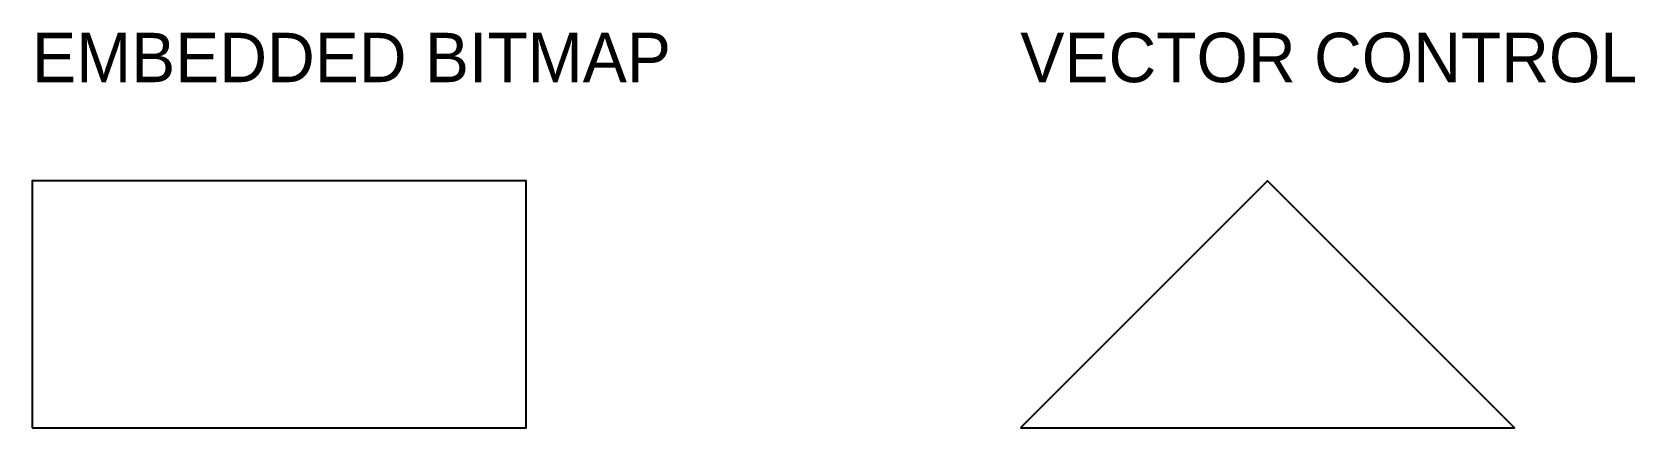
# Paper-space layout 'Layout1' of a CAD drawing. Header units: inches. Extents: x 2 to 8.49, y 4 to 5.6.
import ezdxf

# ---------------------------------------------------------------- set-up
doc = ezdxf.new("R2010")
doc.units = ezdxf.units.IN
doc.header["$MEASUREMENT"] = 0

psp = doc.layouts.get("Layout1")

# ---------------------------------------------------------------- linework, layer by layer
for points in [[(2, 4), (4, 4), (4, 5), (2, 5)], [(6, 4), (8, 4), (7, 5)]]:
    psp.add_lwpolyline(points, close=True)

# ---------------------------------------------------------------- texts
for s, p in [('EMBEDDED BITMAP', (2, 5.4)), ('VECTOR CONTROL', (6, 5.4))]:
    psp.add_text(s, height=0.2).set_placement(p)

doc.saveas('drawing.dxf')
